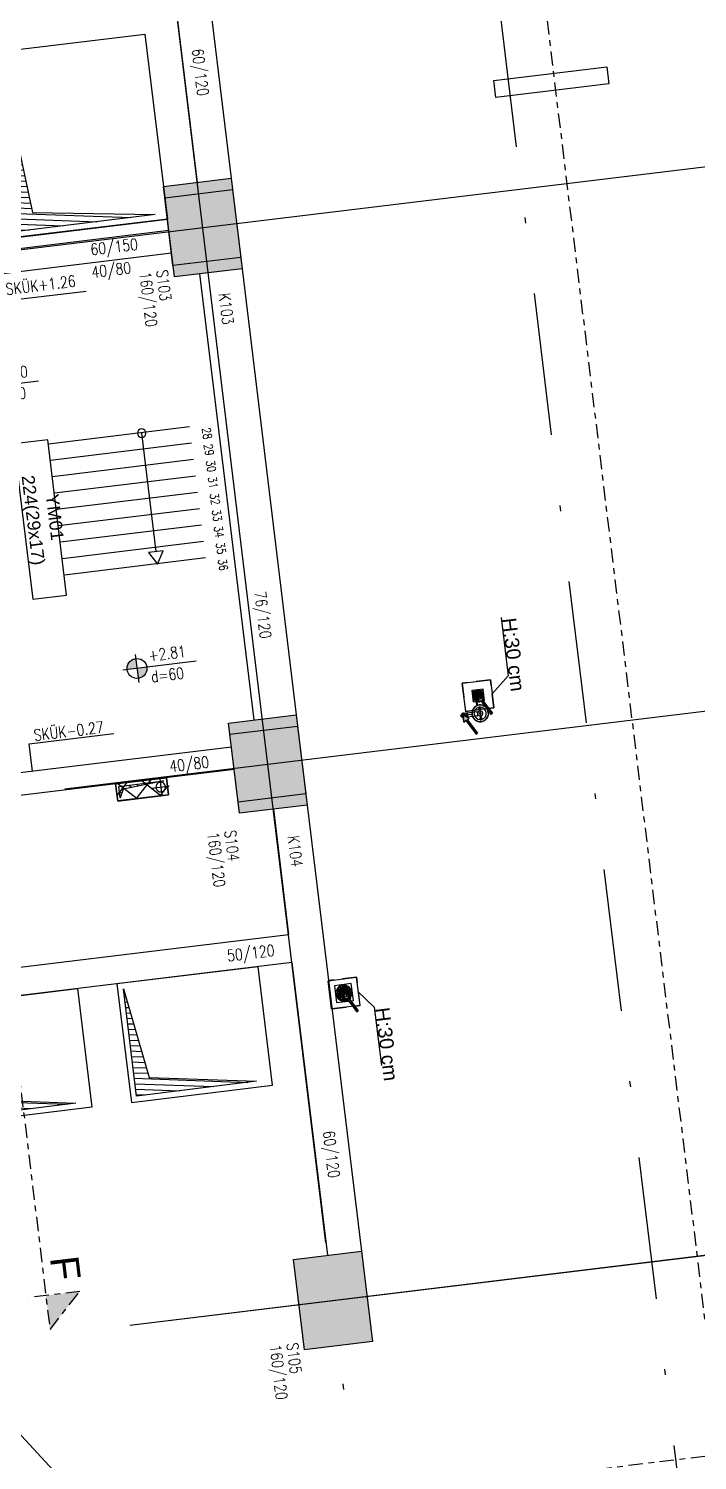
# Model space of a CAD drawing. Header units: millimetres. Extents: x 400408 to 401363, y 4543987 to 4544157.
# Drawn here: x 400465.71 to 400477.47, y 4544055.8 to 4544080.97 of the extents above; entities that cross this region are included whole.
import ezdxf
from ezdxf.enums import TextEntityAlignment as Align

# ---------------------------------------------------------------- set-up
doc = ezdxf.new("R2010")
doc.units = ezdxf.units.MM
for name, pattern in [('AKS', [3, 2.5, -0.25, 0, -0.25]), ('CENTER', [2, 1.25, -0.25, 0.25, -0.25]), ('CIZGI', [0.4, 0.25, -0.15]), ('CONTINU', [0]), ('DASHDOT2', [0.5, 0.25, -0.125, 0, -0.125]), ('HIDDEN', [0.375, 0.25, -0.125])]:
    doc.linetypes.add(name, pattern=pattern)
for name, color, linetype in [('aks prota', 2, 'AKS'), ('altlık_PROTA', 8, 'Continuous'), ('boşluk prota', 2, 'Continuous'), ('boşluk taraması prota', 252, 'Continuous'), ('kesit tarama prota', 252, 'Continuous'), ('kiriş boyutu prota', 6, 'Continuous'), ('kiriş prota', 6, 'Continuous'), ('kolon prota', 1, 'Continuous'), ('kolon tarama prota', 252, 'Continuous'), ('lkolon prota', 4, 'Continuous'), ('merdiven prota', 2, 'Continuous'), ('metraj prota', 2, 'Continuous'), ('not prota', 2, 'Continuous'), ('PRT-AL-TUNEL_EKSENI', 14, 'DASHDOT2'), ('PRT-MI-a_fit_drainage', 10, 'Continuous'), ('prt-s-taxis', 7, 'Continuous'), ('skesit prota', 7, 'Continuous'), ('st-s_level (kot)', 6, 'Continuous'), ('st-s_levelmark (kot işareti)', 4, 'Continuous'), ('st_s_not çizgisi', 4, 'CIZGI'), ('temel prota', 6, 'Continuous'), ('tkesit prota', 7, 'Continuous'), ('tkolon prota', 6, 'Continuous'), ('tnot prota', 4, 'Continuous')]:
    doc.layers.add(name, color=color, linetype=linetype)
doc.styles.add('Arial', font='Arial.ttf')
doc.styles.add('OLCU', font='romanstw.shx')
doc.styles.add('PRT-MI-a_Arial', font='Arial.ttf', dxfattribs={"height": 30})
doc.styles.add('TKIRIS', font='romanstw.shx')
doc.styles.add('tkolon', font='romanstw.shx')
doc.styles.add('TNOT', font='romanstw.shx', dxfattribs={"width": 0.8, "height": 250})

# ---------------------------------------------------------------- blocks, each defined once
blk = doc.blocks.new('MEKANİK+2.81')
at = {"layer": 'altlık_PROTA'}
for points in [[(31303, -27340), (31401, -27340), (31379, -27302), (31638, -27153), (31623, -27127), (31364, -27276), (31342, -27238), (31283, -27340)], [(31619, -27645), (31717, -27645), (31695, -27606), (31953, -27457), (31938, -27431), (31680, -27580), (31658, -27542), (31599, -27645)], [(36213, -30314), (36310, -30314), (36288, -30276), (36547, -30126), (36532, -30100), (36273, -30250), (36251, -30211), (36192, -30314)]]:
    blk.add_hatch(color=256, dxfattribs=at).paths.add_polyline_path(points, flags=0)
for p, q in [((29969, -26773), (31004, -26773)), ((31004, -26773), (31283, -27090)), ((31033, -27590), (31033, -27090)), ((31033, -27090), (31533, -27090)), ((31623, -27127), (31364, -27276)), ((31364, -27276), (31623, -27127)), ((31379, -27302), (31638, -27153)), ((31379, -27302), (31638, -27153)), ((31533, -27090), (31533, -27590)), ((31638, -27153), (31623, -27127)), ((31638, -27153), (31623, -27127)), ((31340, -27240), (31183, -27240)), ((31183, -27240), (31183, -27440)), ((31203, -27335), (31190, -27335)), ((31190, -27345), (31203, -27345)), ((31213, -27340), (31283, -27340)), ((31233, -27335), (31220, -27335)), ((31220, -27345), (31233, -27345)), ((31263, -27335), (31250, -27335)), ((31250, -27345), (31263, -27345)), ((31278, -27247), (31278, -27261)), ((31278, -27277), (31278, -27291)), ((31278, -27307), (31278, -27321)), ((31278, -27360), (31278, -27373)), ((31278, -27390), (31278, -27404)), ((31278, -27420), (31278, -27434)), ((31342, -27238), (31283, -27340)), ((31342, -27238), (31283, -27340)), ((31283, -27410), (31283, -27270)), ((31283, -27340), (31401, -27340)), ((31401, -27340), (31283, -27340)), ((31288, -27261), (31288, -27247)), ((31288, -27291), (31288, -27277)), ((31288, -27321), (31288, -27307)), ((31288, -27373), (31288, -27360)), ((31288, -27404), (31288, -27390)), ((31288, -27434), (31288, -27420)), ((31302, -27345), (31316, -27345)), ((31332, -27345), (31346, -27345)), ((31364, -27276), (31342, -27238)), ((31364, -27276), (31342, -27238)), ((31383, -27240), (31343, -27240)), ((31362, -27375), (31362, -27383)), ((31363, -27375), (31362, -27375)), ((31362, -27375), (31368, -27375)), ((31362, -27375), (31362, -27375)), ((31362, -27375), (31362, -27375)), ((31368, -27383), (31362, -27383)), ((31362, -27383), (31363, -27383)), ((31362, -27383), (31362, -27383)), ((31362, -27383), (31362, -27383)), ((31363, -27345), (31376, -27345)), ((31368, -27375), (31433, -27375)), ((31433, -27383), (31368, -27383)), ((31401, -27340), (31379, -27302)), ((31379, -27302), (31401, -27340)), ((31383, -27265), (31383, -27240)), ((31383, -27309), (31383, -27300)), ((31383, -27375), (31383, -27340)), ((31383, -27383), (31383, -27375)), ((31383, -27440), (31383, -27383)), ((31433, -27375), (31440, -27375)), ((31433, -27383), (31433, -27375)), ((31440, -27383), (31433, -27383)), ((31440, -27375), (31453, -27375)), ((31455, -27383), (31440, -27383)), ((31446, -27375), (31444, -27375)), ((31444, -27383), (31446, -27383)), ((31452, -27367), (31446, -27367)), ((31446, -27370), (31446, -27367)), ((31446, -27367), (31446, -27367)), ((31446, -27375), (31446, -27370)), ((31446, -27370), (31453, -27370)), ((31446, -27388), (31446, -27383)), ((31455, -27383), (31446, -27383)), ((31446, -27392), (31446, -27388)), ((31446, -27388), (31457, -27388)), ((31446, -27392), (31457, -27392)), ((31446, -27392), (31446, -27392)), ((31457, -27388), (31457, -27392)), ((31457, -27392), (31457, -27392)), ((31508, -27321), (31506, -27321)), ((31506, -27360), (31508, -27360)), ((31512, -27321), (31509, -27321)), ((31509, -27360), (31512, -27360)), ((31513, -27323), (31512, -27323)), ((31512, -27355), (31513, -27355)), ((31526, -27332), (31529, -27332)), ((31527, -27346), (31526, -27346)), ((31529, -27346), (31526, -27346)), ((31527, -27346), (31587, -27346)), ((31531, -27337), (31528, -27337)), ((31528, -27341), (31531, -27341)), ((31529, -27332), (31531, -27332)), ((31531, -27346), (31529, -27346)), ((31531, -27346), (31531, -27332)), ((31587, -27334), (31531, -27334)), ((31531, -27341), (31531, -27337)), ((31566, -27385), (31566, -27485)), ((31670, -27334), (31612, -27334)), ((31612, -27346), (31673, -27346)), ((31632, -27484), (31632, -27385)), ((31670, -27332), (31670, -27346)), ((31670, -27332), (31672, -27332)), ((31673, -27337), (31670, -27337)), ((31670, -27337), (31670, -27341)), ((31670, -27341), (31673, -27341)), ((31672, -27346), (31670, -27346)), ((31672, -27332), (31675, -27332)), ((31674, -27346), (31672, -27346)), ((31674, -27346), (31673, -27346)), ((31938, -27431), (31680, -27580)), ((31680, -27580), (31938, -27431)), ((31688, -27323), (31687, -27323)), ((31687, -27355), (31688, -27355)), ((31692, -27321), (31689, -27321)), ((31689, -27360), (31692, -27360)), ((31695, -27321), (31693, -27321)), ((31693, -27360), (31695, -27360)), ((31953, -27457), (31938, -27431)), ((31953, -27457), (31938, -27431)), ((31533, -27590), (31033, -27590)), ((31183, -27440), (31383, -27440)), ((31548, -27644), (31599, -27644)), ((31564, -27567), (31564, -27586)), ((31566, -27485), (31566, -27567)), ((31598, -27694), (31598, -27594)), ((31599, -27488), (31599, -27567)), ((31658, -27542), (31599, -27645)), ((31658, -27542), (31599, -27645)), ((31599, -27567), (31599, -27586)), ((31599, -27645), (31717, -27645)), ((31717, -27645), (31599, -27645)), ((31632, -27567), (31632, -27484)), ((31633, -27585), (31633, -27567)), ((31680, -27580), (31658, -27542)), ((31680, -27580), (31658, -27542)), ((31695, -27606), (31953, -27457)), ((31695, -27606), (31953, -27457)), ((31717, -27645), (31695, -27606)), ((31695, -27606), (31717, -27645)), ((36192, -30064), (36500, -29812)), ((36500, -29812), (37535, -29812)), ((35942, -30564), (35942, -30064)), ((35942, -30064), (36442, -30064)), ((36342, -30164), (36042, -30164)), ((36042, -30164), (36042, -30464)), ((36187, -30174), (36187, -30194)), ((36197, -30194), (36197, -30174)), ((36532, -30100), (36273, -30250)), ((36273, -30250), (36532, -30100)), ((36288, -30276), (36547, -30126)), ((36288, -30276), (36547, -30126)), ((36342, -30210), (36342, -30164)), ((36442, -30064), (36442, -30564)), ((36547, -30126), (36532, -30100)), ((36547, -30126), (36532, -30100)), ((36072, -30309), (36052, -30309)), ((36052, -30319), (36072, -30319)), ((36092, -30314), (36192, -30314)), ((36117, -30309), (36097, -30309)), ((36097, -30319), (36117, -30319)), ((36162, -30309), (36142, -30309)), ((36142, -30319), (36162, -30319)), ((36187, -30219), (36187, -30239)), ((36187, -30264), (36187, -30284)), ((36187, -30343), (36187, -30363)), ((36187, -30388), (36187, -30408)), ((36187, -30434), (36187, -30454)), ((36251, -30211), (36192, -30314)), ((36251, -30211), (36192, -30314)), ((36192, -30414), (36192, -30214)), ((36192, -30314), (36310, -30314)), ((36310, -30314), (36192, -30314)), ((36197, -30239), (36197, -30219)), ((36197, -30284), (36197, -30264)), ((36197, -30363), (36197, -30343)), ((36197, -30408), (36197, -30388)), ((36197, -30454), (36197, -30434)), ((36222, -30319), (36242, -30319)), ((36273, -30250), (36251, -30211)), ((36273, -30250), (36251, -30211)), ((36267, -30319), (36287, -30319)), ((36310, -30314), (36288, -30276)), ((36288, -30276), (36310, -30314)), ((36332, -30309), (36312, -30309)), ((36312, -30319), (36332, -30319)), ((36342, -30464), (36342, -30244)), ((36442, -30564), (35942, -30564)), ((36042, -30464), (36342, -30464)), ((32059, -32963), (32066, -32955)), ((32359, -32955), (32059, -32955)), ((32059, -32955), (32059, -33855)), ((32208, -32955), (32208, -32925)), ((32208, -33225), (32208, -32955)), ((32359, -33102), (32211, -32955)), ((32359, -33855), (32359, -32955)), ((32059, -33075), (32358, -33075)), ((32059, -33387), (32359, -33087)), ((32359, -33527), (32059, -33227)), ((32059, -33811), (32359, -33511)), ((32263, -33855), (32059, -33651)), ((32059, -33855), (32359, -33855))]:
    blk.add_line(p, q, dxfattribs=at)
at = {"layer": 'altlık_PROTA', "flags": 128}
for points in [[(31487, -27340), (31487, -27340), (31487, -27339), (31487, -27339), (31487, -27339), (31487, -27339), (31487, -27338), (31487, -27338), (31487, -27338), (31487, -27338), (31487, -27337), (31487, -27337), (31488, -27337), (31488, -27337), (31488, -27336), (31488, -27336), (31488, -27336)], [(31493, -27346), (31493, -27346), (31492, -27346), (31492, -27346), (31492, -27346), (31492, -27346), (31491, -27346), (31491, -27346), (31491, -27346), (31491, -27346), (31490, -27346), (31490, -27345), (31490, -27345), (31490, -27345), (31490, -27345), (31489, -27345), (31489, -27345), (31489, -27345), (31489, -27344), (31489, -27344), (31488, -27344), (31488, -27344), (31488, -27344), (31488, -27343), (31488, -27343), (31488, -27343), (31488, -27343), (31487, -27343), (31487, -27342), (31487, -27342), (31487, -27342), (31487, -27342), (31487, -27341), (31487, -27341), (31487, -27341), (31487, -27341), (31487, -27340), (31487, -27340), (31487, -27340), (31487, -27340)], [(31508, -27321), (31507, -27321), (31507, -27321), (31506, -27321), (31505, -27321), (31505, -27321), (31504, -27321), (31503, -27321), (31502, -27321), (31502, -27321), (31501, -27321), (31500, -27321), (31500, -27322), (31499, -27322), (31498, -27322), (31498, -27323), (31497, -27323), (31496, -27323), (31496, -27324), (31495, -27324), (31495, -27325), (31494, -27325), (31493, -27326), (31493, -27326), (31492, -27327), (31492, -27327), (31492, -27328), (31491, -27329), (31491, -27329), (31490, -27330), (31490, -27331), (31490, -27331), (31489, -27332), (31489, -27333), (31489, -27334), (31489, -27334), (31488, -27335), (31488, -27336), (31488, -27337), (31488, -27337), (31488, -27338), (31488, -27339), (31488, -27340), (31488, -27340)], [(31488, -27340), (31488, -27341), (31488, -27342), (31488, -27343), (31488, -27344), (31488, -27344), (31488, -27345), (31488, -27346), (31489, -27347), (31489, -27347), (31489, -27348), (31489, -27349), (31490, -27349), (31490, -27350), (31490, -27351), (31491, -27352), (31491, -27352), (31492, -27353), (31492, -27353), (31492, -27354), (31493, -27355), (31493, -27355), (31494, -27356), (31495, -27356), (31495, -27357), (31496, -27357), (31496, -27357), (31497, -27358), (31498, -27358), (31498, -27359), (31499, -27359), (31500, -27359), (31500, -27359), (31501, -27360), (31502, -27360), (31502, -27360), (31503, -27360), (31504, -27360), (31505, -27360), (31505, -27360), (31506, -27360), (31507, -27360), (31507, -27360), (31508, -27360)], [(31490, -27345), (31490, -27345), (31489, -27345), (31489, -27345), (31489, -27345), (31489, -27344), (31489, -27344), (31488, -27344), (31488, -27344)], [(31489, -27335), (31489, -27335), (31490, -27335), (31490, -27334), (31490, -27334), (31490, -27334), (31490, -27334), (31491, -27334), (31491, -27334), (31491, -27334), (31491, -27334), (31492, -27334), (31492, -27334), (31492, -27334), (31492, -27334), (31493, -27334), (31493, -27334), (31493, -27334)], [(31489, -27335), (31489, -27335), (31490, -27335), (31490, -27334)], [(31509, -27321), (31508, -27321), (31507, -27321), (31507, -27321), (31506, -27321), (31505, -27321), (31505, -27321), (31504, -27321), (31503, -27322), (31502, -27322), (31502, -27322), (31501, -27322), (31501, -27323), (31500, -27323), (31499, -27324), (31499, -27324), (31498, -27325), (31498, -27325), (31497, -27326), (31496, -27326), (31496, -27327), (31496, -27327), (31495, -27328), (31495, -27328), (31494, -27329), (31494, -27330), (31493, -27330), (31493, -27331), (31493, -27332), (31492, -27333), (31492, -27333), (31492, -27334), (31492, -27335), (31492, -27335), (31491, -27336), (31491, -27337), (31491, -27338), (31491, -27339), (31491, -27339), (31491, -27340), (31491, -27340)], [(31491, -27340), (31491, -27341), (31491, -27342), (31491, -27343), (31491, -27344), (31491, -27344), (31491, -27345), (31492, -27346), (31492, -27347), (31492, -27347), (31492, -27348), (31493, -27349), (31493, -27350), (31493, -27350), (31494, -27351), (31494, -27352), (31494, -27352), (31495, -27353), (31495, -27353), (31496, -27354), (31496, -27355), (31497, -27355), (31497, -27356), (31498, -27356), (31499, -27357), (31499, -27357), (31500, -27357), (31500, -27358), (31501, -27358), (31502, -27359), (31502, -27359), (31503, -27359), (31504, -27359), (31504, -27360), (31505, -27360), (31506, -27360), (31506, -27360), (31507, -27360), (31508, -27360), (31509, -27360), (31509, -27360)], [(31496, -27334), (31495, -27334), (31495, -27334), (31494, -27334), (31494, -27334), (31494, -27334), (31494, -27334), (31493, -27334), (31493, -27334), (31493, -27334)], [(31493, -27334), (31493, -27334), (31493, -27334), (31494, -27334), (31494, -27334), (31494, -27334)], [(31494, -27334), (31493, -27334), (31493, -27334), (31493, -27334)], [(31493, -27334), (31493, -27334), (31493, -27334), (31494, -27334)], [(31494, -27346), (31494, -27346), (31494, -27346), (31493, -27346), (31493, -27346), (31493, -27346)], [(31493, -27346), (31493, -27346), (31493, -27346), (31494, -27346), (31494, -27346), (31494, -27346), (31494, -27346), (31495, -27346), (31495, -27346)], [(31494, -27346), (31493, -27346), (31493, -27346), (31493, -27346)], [(31493, -27346), (31493, -27346), (31493, -27346), (31494, -27346)], [(31510, -27321), (31510, -27321), (31509, -27321), (31508, -27321), (31508, -27321)], [(31508, -27360), (31509, -27360), (31509, -27360), (31510, -27360)], [(31693, -27321), (31692, -27321), (31691, -27321), (31691, -27321)], [(31691, -27360), (31691, -27360), (31692, -27360), (31693, -27360), (31693, -27360)], [(31710, -27340), (31710, -27340), (31710, -27339), (31710, -27338), (31710, -27337), (31710, -27336), (31709, -27336), (31709, -27335), (31709, -27334), (31709, -27333), (31709, -27333), (31708, -27332), (31708, -27331), (31708, -27331), (31707, -27330), (31707, -27329), (31706, -27329), (31706, -27328), (31706, -27327), (31705, -27327), (31705, -27326), (31704, -27326), (31704, -27325), (31703, -27325), (31702, -27324), (31702, -27324), (31701, -27323), (31701, -27323), (31700, -27323), (31699, -27322), (31699, -27322), (31698, -27322), (31697, -27321), (31697, -27321), (31696, -27321), (31695, -27321), (31694, -27321), (31694, -27321), (31693, -27321), (31692, -27321), (31692, -27321)], [(31692, -27360), (31693, -27360), (31694, -27360), (31694, -27360), (31695, -27360), (31696, -27360), (31696, -27360), (31697, -27359), (31698, -27359), (31698, -27359), (31699, -27359), (31700, -27358), (31700, -27358), (31701, -27358), (31702, -27357), (31702, -27357), (31703, -27356), (31703, -27356), (31704, -27355), (31704, -27355), (31705, -27354), (31705, -27354), (31706, -27353), (31706, -27352), (31707, -27352), (31707, -27351), (31708, -27350), (31708, -27350), (31708, -27349), (31708, -27348), (31709, -27348), (31709, -27347), (31709, -27346), (31709, -27345), (31710, -27345), (31710, -27344), (31710, -27343), (31710, -27342), (31710, -27341), (31710, -27341), (31710, -27340)], [(31713, -27340), (31713, -27340), (31713, -27339), (31713, -27338), (31713, -27337), (31713, -27336), (31713, -27336), (31713, -27335), (31712, -27334), (31712, -27333), (31712, -27333), (31712, -27332), (31711, -27331), (31711, -27331), (31711, -27330), (31710, -27329), (31710, -27329), (31709, -27328), (31709, -27327), (31708, -27327), (31708, -27326), (31707, -27326), (31707, -27325), (31706, -27325), (31706, -27324), (31705, -27324), (31705, -27323), (31704, -27323), (31703, -27323), (31703, -27322), (31702, -27322), (31701, -27322), (31701, -27321), (31700, -27321), (31699, -27321), (31699, -27321), (31698, -27321), (31697, -27321), (31696, -27321), (31696, -27321), (31695, -27321), (31694, -27321), (31693, -27321), (31693, -27321)], [(31693, -27360), (31694, -27360), (31694, -27360), (31695, -27360), (31696, -27360), (31696, -27360), (31697, -27360), (31698, -27360), (31699, -27360), (31699, -27360), (31700, -27360), (31701, -27359), (31701, -27359), (31702, -27359), (31703, -27359), (31703, -27358), (31704, -27358), (31705, -27357), (31705, -27357), (31706, -27357), (31706, -27356), (31707, -27356), (31707, -27355), (31708, -27355), (31708, -27354), (31709, -27353), (31709, -27353), (31710, -27352), (31710, -27351), (31711, -27351), (31711, -27350), (31711, -27349), (31712, -27349), (31712, -27348), (31712, -27347), (31712, -27347), (31713, -27346), (31713, -27345), (31713, -27344), (31713, -27343), (31713, -27343), (31713, -27342), (31713, -27341), (31713, -27340)], [(31708, -27334), (31708, -27334), (31708, -27334), (31707, -27334), (31707, -27334), (31707, -27334), (31706, -27334), (31706, -27334), (31706, -27334)], [(31706, -27346), (31706, -27346), (31707, -27346), (31707, -27346), (31707, -27346), (31707, -27346), (31708, -27346), (31708, -27346), (31708, -27346)], [(31707, -27334), (31707, -27334), (31707, -27334), (31708, -27334), (31708, -27334), (31708, -27334)], [(31707, -27334), (31708, -27334), (31708, -27334), (31708, -27334)], [(31708, -27334), (31708, -27334), (31708, -27334), (31707, -27334)], [(31708, -27346), (31708, -27346), (31708, -27346), (31707, -27346), (31707, -27346), (31707, -27346)], [(31707, -27346), (31708, -27346), (31708, -27346), (31708, -27346)], [(31708, -27346), (31708, -27346), (31708, -27346), (31707, -27346)], [(31708, -27334), (31708, -27334), (31709, -27334), (31709, -27334), (31709, -27334), (31709, -27334), (31710, -27334), (31710, -27334), (31710, -27334), (31710, -27334), (31710, -27334), (31711, -27334), (31711, -27334), (31711, -27334), (31711, -27335), (31712, -27335), (31712, -27335), (31712, -27335)], [(31714, -27340), (31714, -27340), (31714, -27340), (31714, -27341), (31714, -27341), (31714, -27341), (31714, -27341), (31714, -27342), (31714, -27342), (31714, -27342), (31714, -27342), (31713, -27343), (31713, -27343), (31713, -27343), (31713, -27343), (31713, -27343), (31713, -27344), (31713, -27344), (31713, -27344), (31712, -27344), (31712, -27344), (31712, -27345), (31712, -27345), (31712, -27345), (31711, -27345), (31711, -27345), (31711, -27345), (31711, -27345), (31711, -27346), (31710, -27346), (31710, -27346), (31710, -27346), (31710, -27346), (31709, -27346), (31709, -27346), (31709, -27346), (31709, -27346), (31708, -27346), (31708, -27346), (31708, -27346)], [(31711, -27334), (31711, -27335), (31712, -27335), (31712, -27335), (31712, -27335)], [(31713, -27344), (31713, -27344), (31712, -27344), (31712, -27344), (31712, -27345), (31712, -27345), (31712, -27345), (31711, -27345), (31711, -27345)], [(31713, -27336), (31713, -27336), (31713, -27337), (31713, -27337), (31713, -27337), (31714, -27337), (31714, -27338), (31714, -27338), (31714, -27338), (31714, -27338), (31714, -27339), (31714, -27339), (31714, -27339), (31714, -27339), (31714, -27340), (31714, -27340), (31714, -27340)], [(31568, -27586), (31568, -27588), (31568, -27591), (31568, -27593), (31568, -27595), (31568, -27598), (31568, -27600), (31568, -27602), (31568, -27604), (31568, -27607), (31568, -27609), (31568, -27611), (31568, -27613), (31568, -27615), (31568, -27617), (31568, -27619), (31568, -27621), (31568, -27623), (31568, -27625), (31568, -27627), (31568, -27628), (31568, -27630), (31568, -27631)], [(31568, -27631), (31568, -27631), (31568, -27633), (31568, -27634), (31568, -27635), (31568, -27637), (31568, -27638), (31568, -27639), (31568, -27640), (31568, -27641), (31568, -27642), (31568, -27642), (31568, -27643), (31568, -27643), (31568, -27644), (31568, -27644), (31568, -27644), (31568, -27645), (31568, -27645)], [(31599, -27675), (31597, -27675), (31596, -27675), (31595, -27675), (31594, -27674), (31593, -27674), (31591, -27674), (31590, -27674), (31589, -27673), (31588, -27673), (31587, -27672), (31586, -27672), (31585, -27671), (31584, -27671), (31583, -27670), (31582, -27669), (31581, -27669), (31580, -27668), (31579, -27667), (31578, -27666), (31577, -27666), (31576, -27665), (31575, -27664), (31575, -27663), (31574, -27662), (31573, -27661), (31573, -27660), (31572, -27659), (31571, -27658), (31571, -27657), (31570, -27655), (31570, -27654), (31570, -27653), (31569, -27652), (31569, -27651), (31569, -27650), (31569, -27649), (31569, -27647), (31568, -27646), (31568, -27645), (31568, -27645)], [(31629, -27645), (31629, -27646), (31629, -27647), (31628, -27648), (31628, -27649), (31628, -27651), (31628, -27652), (31628, -27653), (31627, -27654), (31627, -27655), (31626, -27656), (31626, -27657), (31625, -27658), (31625, -27660), (31624, -27661), (31623, -27662), (31623, -27663), (31622, -27664), (31621, -27664), (31620, -27665), (31620, -27666), (31619, -27667), (31618, -27668), (31617, -27669), (31616, -27669), (31615, -27670), (31614, -27671), (31613, -27671), (31612, -27672), (31611, -27672), (31609, -27673), (31608, -27673), (31607, -27673), (31606, -27674), (31605, -27674), (31604, -27674), (31602, -27674), (31601, -27675), (31600, -27675), (31599, -27675), (31599, -27675)], [(31629, -27592), (31629, -27591), (31629, -27588), (31629, -27586), (31629, -27586)]]:
    blk.add_lwpolyline(points, dxfattribs=at)
at = {"layer": 'altlık_PROTA'}
for centre, radius, start, end in [((31283, -27340), 93.3, 93.0709, 176.9291), ((31283, -27340), 93.3, 183.0709, 266.9291), ((31283, -27340), 80, 93.5833, 176.4167), ((31283, -27340), 80, 183.5833, 266.4167), ((31283, -27340), 63.3, 94.5281, 175.4719), ((31283, -27340), 63.3, 184.5281, 265.4719), ((31283, -27340), 50, 95.7392, 174.2608), ((31283, -27340), 50, 185.7392, 264.2608), ((31283, -27340), 45, 59.8226, 180), ((31283, -27340), 45, 180, 0), ((31283, -27340), 33.3, 98.6269, 171.3731), ((31283, -27340), 33.3, 188.6269, 261.3731), ((31283, -27363), 22.5, 90, 270), ((31283, -27340), 20, 104.4775, 165.5225), ((31283, -27340), 20, 194.4775, 255.5225), ((31283, -27318), 22.5, 27.1261, 90), ((31283, -27340), 93.3, 60.0081, 86.9291), ((31283, -27340), 80, 60.0088, 86.4167), ((31283, -27340), 63.3, 60.0097, 85.4719), ((31283, -27340), 50, 60.0101, 84.2608), ((31283, -27340), 33.3, 59.9976, 81.3731), ((31283, -27340), 20, 63.3135, 75.5225), ((31283, -27340), 63.3, 274.5281, 355.4719), ((31283, -27340), 50, 275.7392, 354.2608), ((31283, -27340), 80, 273.5833, 356.4167), ((31283, -27340), 33.3, 278.6269, 351.3731), ((31283, -27340), 20, 284.4775, 345.5225), ((31283, -27340), 93.3, 273.0709, 332.5787), ((31283, -27340), 93.3, 332.6093, 337.7515), ((31283, -27340), 93.3, 337.782, 356.9291), ((31598, -27340), 149, 135.9246, 180), ((31598, -27340), 149, 180, 0), ((31598, -27340), 143, 0, 180), ((31598, -27340), 143, 180, 0), ((31598, -27340), 108, 7.4739, 174.8303), ((31598, -27340), 108, 186.6594, 352.3315), ((31600, -27340), 46.5, 187.5036, 352.4935), ((31600, -27340), 46.5, 8.4684, 171.5342), ((31598, -27340), 149, 0, 104.2848), ((31600, -27340), 14.1, 0, 180), ((31600, -27340), 14.1, 180, 0), ((31600, -27340), 12.7, 0, 180), ((31600, -27340), 12.7, 180, 0), ((31599, -27645), 34.3, 151.9253, 179.9966), ((31599, -27645), 34.3, 180, 270), ((31598, -27644), 33, 59.3463, 180), ((31598, -27644), 33, 180, 359.5618), ((31599, -27645), 30.2, 170, 270), ((31598, -27661), 16.5, 90, 270), ((31598, -27628), 16.5, 30, 90), ((31598, -27628), 16.5, 270, 271.7616), ((31599, -27645), 34.3, 270, 359.9966), ((31599, -27645), 30.2, 270, 359.9922), ((36192, -30314), 140, 92.0467, 177.9533), ((36192, -30314), 120, 92.388, 177.612), ((36192, -30314), 140, 36.2096, 87.9533), ((36192, -30314), 120, 37.2451, 87.612), ((36192, -30314), 140, 182.0467, 267.9533), ((36192, -30314), 120, 182.388, 267.612), ((36192, -30314), 95, 93.017, 176.983), ((36192, -30314), 95, 183.017, 266.983), ((36192, -30314), 75, 93.8226, 176.1774), ((36192, -30314), 75, 183.8226, 266.1774), ((36192, -30314), 59, 60, 180), ((36192, -30314), 59, 180, 0), ((36192, -30314), 50, 95.7392, 174.2608), ((36192, -30314), 50, 185.7392, 264.2608), ((36192, -30314), 30, 99.5941, 170.4059), ((36192, -30314), 30, 189.5941, 260.4059), ((36192, -30343), 29.5, 90, 270), ((36192, -30284), 29.5, 27.1261, 90), ((36192, -30314), 95, 60.008, 86.983), ((36192, -30314), 75, 60.009, 86.1774), ((36192, -30314), 50, 60.0101, 84.2608), ((36192, -30314), 30, 59.9958, 80.4059), ((36192, -30314), 95, 273.017, 356.983), ((36192, -30314), 75, 273.8226, 356.1774), ((36192, -30314), 140, 272.0467, 357.9533), ((36192, -30314), 120, 272.388, 357.612), ((36192, -30314), 50, 275.7392, 354.2608), ((36192, -30314), 30, 279.5941, 350.4059), ((36192, -30314), 120, 2.388, 22.7634), ((36192, -30314), 140, 2.0467, 23.7946), ((32208, -33075), 85, 0, 180), ((32208, -33075), 85, 180, 0)]:
    blk.add_arc(centre, radius, start, end, dxfattribs=at)
for centre, major_axis, ratio, start_param, end_param in [((31506, -27340), (0, -19.8), 0.891007, 2.906383, 4.712389), ((31506, -27340), (0, -19.8), 0.891007, 4.712389, 6.518395), ((31512, -27340), (0, -19.8), 0.891007, 2.029449, 4.712389), ((31512, -27340), (0, -19.8), 0.891007, 4.712389, 6.283185), ((31508, -27340), (0, -19.1), 0.891007, 3.141593, 3.847986), ((31512, -27339), (0, -16), 0.891007, 2.826868, 5.387297), ((31508, -27340), (0, -19.1), 0.891007, 5.576792, 6.283185), ((31513, -27340), (0, -16.7), 0.891007, 4.528819, 4.712389), ((31513, -27340), (0, -16.7), 0.891007, 4.712389, 7.28768), ((31513, -27339), (0, -16), 0.891007, 1.725404, 7.741371), ((31512, -27339), (0, -16), 0.891007, 5.417543, 6.61865), ((31512, -27340), (0, -19.8), 0.891007, 0.040296, 1.263051), ((31527, -27340), (0, -6.35), 0.011658, 6.021386, 6.283185), ((31527, -27340), (0, -6.35), 0.011658, 6.021386, 6.283185), ((31599, -27385), (-33, 0), 0.01, 0, 1.38617), ((31599, -27385), (-33, 0), 0.01, 4.970337, 6.021386), ((31599, -27385), (-33, 0), 0.01, 4.712389, 4.958644), ((31599, -27385), (-33, 0), 0.01, 1.397979, 1.570796), ((31599, -27385), (-33, 0), 0.01, 4.402219, 4.712389), ((31599, -27385), (-33, 0), 0.01, 1.570796, 1.805308), ((31599, -27385), (-33, 0), 0.01, 1.817117, 3.141593), ((31599, -27385), (-33, 0), 0.01, 3.403392, 4.389801), ((31689, -27340), (0, -19.8), 0.891007, 5.020134, 6.242889), ((31689, -27340), (0, -19.8), 0.891007, 1.570796, 4.253737), ((31687, -27339), (0, -16), 0.891007, 4.825, 10.840967), ((31673, -27340), (0, -6.35), 0.011658, 0, 0.261799), ((31673, -27340), (0, -6.35), 0.011658, 0, 0.261799), ((31688, -27340), (0, -16.7), 0.891007, 5.3118, 7.853982), ((31688, -27339), (0, -16), 0.891007, 0.895888, 3.453961), ((31688, -27339), (0, -16), 0.891007, 5.950983, 7.16448), ((31689, -27340), (0, -19.8), 0.891007, 0, 1.570796), ((31695, -27340), (0, -19.8), 0.891007, 6.047976, 7.853982), ((31695, -27340), (0, -19.8), 0.891007, 1.570796, 3.288184), ((31693, -27340), (0, -19.1), 0.891007, 2.435199, 3.141593), ((31693, -27340), (0, -19.1), 0.891007, 0, 0.706393), ((31688, -27340), (0, -16.7), 0.891007, 2.268077, 2.356194), ((31688, -27340), (0, -16.7), 0.891007, 1.570796, 1.825053), ((31599, -27567), (34.3, 0), 0.01, 2.879793, 4.712389), ((31599, -27586), (-34.3, 0), 0.01, 0, 1.570796), ((31599, -27567), (-34.3, 0), 0.01, 4.712389, 6.021386), ((31599, -27567), (-33, 0), 0.01, 0, 0.460812), ((31599, -27567), (34.3, 0), 0.01, 0.261799, 1.570796), ((31599, -27567), (-34.3, 0), 0.01, 1.570796, 3.403392), ((31599, -27585), (0, 59.3), 0.000001, 1.580796, 2.033207), ((31599, -27586), (34.3, 0), 0.01, 4.712389, 6.021386), ((31599, -27567), (-33, 0), 0.01, 2.680781, 3.141593)]:
    blk.add_ellipse(centre, major_axis=major_axis, ratio=ratio, start_param=start_param, end_param=end_param, dxfattribs=at)
for points in [[(31492, -27338), (31492, -27337), (31492, -27336), (31492, -27336)], [(31586, -27340), (31586, -27340), (31586, -27340), (31586, -27340), (31586, -27340)], [(31587, -27334), (31587, -27334), (31587, -27334), (31587, -27334), (31587, -27334), (31587, -27334), (31587, -27334)], [(31587, -27346), (31587, -27346), (31587, -27346), (31587, -27346), (31587, -27346), (31587, -27346), (31587, -27346)], [(31614, -27340), (31614, -27340), (31614, -27340), (31614, -27340), (31614, -27340)], [(31708, -27336), (31709, -27336), (31709, -27337), (31709, -27338)]]:
    blk.add_open_spline(points, degree=3, dxfattribs=at)
for points, knots in [([(31586, -27340), (31586, -27339), (31586, -27339), (31586, -27338), (31586, -27338), (31586, -27337), (31586, -27337), (31586, -27336), (31586, -27336), (31586, -27336), (31586, -27336), (31586, -27335), (31587, -27335), (31587, -27335), (31587, -27334), (31587, -27334), (31587, -27334), (31587, -27334), (31587, -27334), (31587, -27334), (31587, -27334), (31587, -27334), (31587, -27334), (31587, -27334), (31587, -27334), (31587, -27334)], [0, 0, 0, 0, 0.0555556, 0.0833333, 0.1111111, 0.1388889, 0.1666667, 0.1944444, 0.2083333, 0.2222222, 0.2361111, 0.25, 0.2777778, 0.3055556, 0.3194444, 0.3333333, 0.3472222, 0.3611111, 0.3888889, 0.4166667, 0.4444444, 0.4722222, 0.5, 0.5277778, 0.5555556, 0.5555556, 0.5555556, 0.5555556]), ([(31587, -27346), (31587, -27346), (31587, -27346), (31587, -27346), (31587, -27346), (31587, -27346), (31587, -27346), (31587, -27346), (31587, -27346), (31587, -27346), (31587, -27345), (31586, -27345), (31586, -27345), (31586, -27345), (31586, -27345), (31586, -27344), (31586, -27344), (31586, -27344), (31586, -27344), (31586, -27343), (31586, -27343), (31586, -27342), (31586, -27342), (31586, -27341), (31586, -27341), (31586, -27340)], [0.4444444, 0.4444444, 0.4444444, 0.4444444, 0.4722222, 0.5, 0.5277778, 0.5555556, 0.5833333, 0.6111111, 0.6388889, 0.6527778, 0.6666667, 0.6805556, 0.6944444, 0.7222222, 0.75, 0.7638889, 0.7777778, 0.7916667, 0.8055556, 0.8333333, 0.8611111, 0.8888889, 0.9166667, 0.9444444, 1, 1, 1, 1]), ([(31614, -27340), (31614, -27339), (31613, -27338), (31613, -27336), (31613, -27335), (31612, -27334), (31612, -27334), (31612, -27334), (31612, -27334), (31612, -27334), (31612, -27334), (31612, -27334), (31612, -27334), (31612, -27334)], [0, 0, 0, 0, 0.1111111, 0.2222222, 0.2777778, 0.3333333, 0.3611111, 0.3888889, 0.4444444, 0.4791667, 0.5138889, 0.5486111, 0.5555556, 0.5555556, 0.5555556, 0.5555556]), ([(31612, -27334), (31612, -27334), (31612, -27334), (31612, -27334), (31612, -27334), (31612, -27334), (31612, -27334)], [0.4444444, 0.4444444, 0.4444444, 0.4444444, 0.4791667, 0.5138889, 0.5486111, 0.5555556, 0.5555556, 0.5555556, 0.5555556]), ([(31612, -27346), (31612, -27346), (31612, -27346), (31612, -27346), (31612, -27346), (31612, -27346), (31613, -27346), (31613, -27345), (31613, -27345), (31613, -27344), (31614, -27342), (31614, -27341), (31614, -27340)], [0.4444444, 0.4444444, 0.4444444, 0.4444444, 0.4791667, 0.5138889, 0.5486111, 0.5833333, 0.6527778, 0.6875, 0.7222222, 0.7916667, 0.8611111, 1, 1, 1, 1]), ([(31612, -27346), (31612, -27346), (31612, -27346), (31612, -27346), (31612, -27346), (31612, -27346), (31612, -27346)], [0.4444444, 0.4444444, 0.4444444, 0.4444444, 0.4791667, 0.5138889, 0.5486111, 0.5555556, 0.5555556, 0.5555556, 0.5555556])]:
    blk.add_open_spline(points, degree=3, knots=knots, dxfattribs=at)
at = {"layer": 'altlık_PROTA', "style": 'Arial'}
for p in [(29992, -26759), (36523, -29799)]:
    blk.add_text('H:30 cm', height=250, dxfattribs=at).set_placement(p)
blk = doc.blocks.new('Stair_Anotation')
at = {"color": 0, "style": 'PRT-MI-a_Arial'}
blk.add_attdef('M.ADI', text='', height=0.2, dxfattribs=at).set_placement((0, 0), align=Align.BOTTOM_CENTER)
blk.add_attdef('BAS.SAYI-(EN-RIHT)', text='', height=0.2, dxfattribs=at).set_placement((0, -0.08), align=Align.TOP_CENTER)
blk = doc.blocks.new('*U12')
at = {"layer": 'metraj prota', "color": 4}
blk.add_lwpolyline([(-232.3, 0), (-209.8, 13), (-209.8, -13)], close=True, dxfattribs=at)
blk.add_lwpolyline([(0, 0), (-209.8, 0)], dxfattribs=at)
blk.add_circle((0, 0), 7.5, dxfattribs=at)
blk = doc.blocks.new('PLAN_KOT')
at = {"layer": 'st-s_levelmark (kot işareti)'}
h = blk.add_hatch(color=256, dxfattribs=at)
h.paths.add_polyline_path([(0, 17.5, 0.414214), (-17.5, 0), (0, 0)])
h.paths.add_polyline_path([(17.5, 0), (0, 0), (0, -17.5, 0.414214)])
for p, q in [((105, 0), (-25, 0)), ((0, 25), (0, -25))]:
    blk.add_line(p, q, dxfattribs=at)
blk.add_circle((0, 0), 17.5, dxfattribs=at)
at = {"layer": 'st-s_level (kot)', "color": 6, "style": 'OLCU', "width": 0.8}
for tag, p in [('KOT', (22.7, 9.8)), ('DÖŞEME_KALINLIĞI', (22.7, -27.6))]:
    blk.add_attdef(tag, p, '', height=20, dxfattribs=at)
blk = doc.blocks.new('YER SUZGECI_20x20')
at = {"color": 2}
blk.add_lwpolyline([(-20, 0), (0, 0), (0, 20), (-20, 20)], close=True, dxfattribs=at)
for points in [[(0, 20), (-20, 0)], [(-20, 20), (0, 0)]]:
    blk.add_lwpolyline(points, dxfattribs=at)
blk.add_circle((-10, 10), 7, dxfattribs=at)

msp = doc.modelspace()

# ---------------------------------------------------------------- hatches: boundary and pattern name
at = {"layer": 'boşluk taraması prota', "ltscale": 2}
h = msp.add_hatch(dxfattribs=at)
h.set_pattern_fill('ANSI31', color=256, scale=0.03, angle=-47.076, style=0)
h.set_pattern_definition([(357.923994, (399681.0693, 4544262.56294), (0.003450452, 0.095187483), [])])
h.paths.add_polyline_path([(400465.781, 4544077.735), (400467.937, 4544077.699), (400465.555, 4544077.406), (400465.174, 4544080.543)])
h = msp.add_hatch(dxfattribs=at)
h.set_pattern_fill('ANSI31', color=256, scale=0.03, angle=-47.076, style=0)
h.set_pattern_definition([(321.924, (400496.98515, 4544103.59335), (0.05874127, 0.07498017), [])])
h.paths.add_polyline_path([(400468.091, 4544067.741), (400467.375, 4544067.597), (400467.321, 4544067.446), (400467.297, 4544067.644)])
h = msp.add_hatch(dxfattribs=at)
h.set_pattern_fill('ANSI31', color=256, scale=0.03, angle=-47.076, style=0)
h.set_pattern_definition([(357.923994, (399683.1203, 4544247.35807), (0.003450452, 0.095187483), [])])
h.paths.add_polyline_path([(400467.832, 4544062.53), (400469.988, 4544062.494), (400467.606, 4544062.201), (400467.377, 4544064.086)])
h = msp.add_hatch(dxfattribs=at)
h.set_pattern_fill('ANSI31', color=256, scale=0.03, angle=-47.076, style=0)
h.set_pattern_definition([(357.923994, (399679.94364, 4544246.9723), (0.003450452, 0.095187483), [])])
h.paths.add_polyline_path([(400464.655, 4544062.145), (400466.811, 4544062.109), (400464.429, 4544061.815), (400464.2, 4544063.7)])
at = {"layer": 'kesit tarama prota'}
h = msp.add_hatch(color=256, dxfattribs=at)
h.dxf.hatch_style = 1
h.paths.add_polyline_path([(400466.611, 4544058.766), (400466.087, 4544058.098), (400466.015, 4544058.694)])
at = {"layer": 'kolon tarama prota'}
h = msp.add_hatch(color=256, dxfattribs=at)
h.dxf.hatch_style = 1
h.paths.add_polyline_path([(400469.273, 4544078.336), (400469.466, 4544076.747), (400468.274, 4544076.603), (400468.081, 4544078.191)])
h = msp.add_hatch(color=256, dxfattribs=at)
h.dxf.hatch_style = 1
h.paths.add_polyline_path([(400470.418, 4544068.905), (400470.611, 4544067.317), (400469.42, 4544067.172), (400469.227, 4544068.76)])
h = msp.add_hatch(color=256, dxfattribs=at)
h.dxf.hatch_style = 1
h.paths.add_polyline_path([(400471.563, 4544059.474), (400471.756, 4544057.886), (400470.565, 4544057.741), (400470.372, 4544059.33)])

# ---------------------------------------------------------------- linework, layer by layer
at = {"layer": 'aks prota', "ltscale": 10}
for p, q in [((400478.198, 4543999.861), (400465.802, 4544101.936)), ((400478.198, 4543999.861), (400465.802, 4544101.936)), ((400478.198, 4543999.861), (400465.802, 4544101.936)), ((400512.214, 4544006.089), (400428.167, 4544096.459)), ((400512.214, 4544006.089), (400428.167, 4544096.459)), ((400435.319, 4544073.407), (400481.679, 4544079.036)), ((400435.319, 4544073.407), (400481.679, 4544079.036)), ((400435.319, 4544073.407), (400481.679, 4544079.036)), ((400436.465, 4544063.976), (400482.824, 4544069.606)), ((400436.465, 4544063.976), (400482.824, 4544069.606)), ((400436.465, 4544063.976), (400482.824, 4544069.606)), ((400437.61, 4544054.546), (400483.969, 4544060.176)), ((400437.61, 4544054.545), (400483.969, 4544060.175))]:
    msp.add_line(p, q, dxfattribs=at)
at = {"layer": 'boşluk prota', "ltscale": 0.05}
for points in [[(400465.781, 4544077.735), (400467.937, 4544077.699), (400465.555, 4544077.406), (400465.174, 4544080.543)], [(400468.091, 4544067.741), (400467.375, 4544067.597), (400467.321, 4544067.446), (400467.297, 4544067.644)], [(400467.832, 4544062.53), (400469.719, 4544062.461), (400467.606, 4544062.201), (400467.377, 4544064.086)], [(400464.655, 4544062.145), (400466.542, 4544062.076), (400464.429, 4544061.815), (400464.2, 4544063.7)]]:
    msp.add_lwpolyline(points, close=True, dxfattribs=at)
at = {"layer": 'kiriş prota'}
for p, q in [((400462.492, 4544076.933), (400468.151, 4544077.62)), ((400462.516, 4544076.734), (400468.175, 4544077.422)), ((400462.565, 4544076.337), (400468.223, 4544077.025)), ((400468.716, 4544076.656), (400469.669, 4544068.814)), ((400469.466, 4544076.747), (400470.418, 4544068.905))]:
    msp.add_line(p, q, dxfattribs=at)
for points in [[(400468.026, 4544083.624), (400468.677, 4544078.263)], [(400468.934, 4544081.129), (400469.273, 4544078.336)], [(400466.048, 4544073.738), (400465.453, 4544073.666), (400465.784, 4544070.936), (400466.38, 4544071.008), (400466.048, 4544073.738)], [(400469.278, 4544068.338), (400463.62, 4544067.651)], [(400469.326, 4544067.941), (400463.668, 4544067.254)], [(400470.015, 4544067.244), (400470.282, 4544065.044)], [(400470.611, 4544067.317), (400471.563, 4544059.474)], [(400463.433, 4544064.212), (400470.282, 4544065.044)], [(400470.343, 4544064.548), (400463.493, 4544063.716)], [(400470.343, 4544064.548), (400470.968, 4544059.402)]]:
    msp.add_lwpolyline(points, dxfattribs=at)
for points in [[(400467.756, 4544080.871), (400468.151, 4544077.62), (400465.47, 4544077.295), (400465.076, 4544080.546)], [(400468.135, 4544067.797), (400468.171, 4544067.499), (400467.278, 4544067.39), (400467.241, 4544067.688)], [(400467.265, 4544064.174), (400467.518, 4544062.089), (400470, 4544062.391), (400469.747, 4544064.476)], [(400466.57, 4544064.09), (400466.824, 4544062.005), (400464.342, 4544061.704), (400464.089, 4544063.788)]]:
    msp.add_lwpolyline(points, close=True, dxfattribs=at)
at = {"layer": 'kolon prota', "color": 1}
for points in [[(400469.273, 4544078.336), (400469.466, 4544076.747), (400468.274, 4544076.603), (400468.081, 4544078.191)], [(400470.418, 4544068.905), (400470.611, 4544067.317), (400469.42, 4544067.172), (400469.227, 4544068.76)], [(400471.563, 4544059.474), (400471.756, 4544057.886), (400470.565, 4544057.741), (400470.372, 4544059.33)]]:
    msp.add_lwpolyline(points, close=True, dxfattribs=at)
at = {"layer": 'kolon prota', "color": 5, "linetype": 'HIDDEN', "ltscale": 5}
for points in [[(400469.297, 4544078.137), (400469.441, 4544076.946), (400468.25, 4544076.801), (400468.106, 4544077.992)], [(400470.442, 4544068.706), (400470.587, 4544067.515), (400469.395, 4544067.371), (400469.251, 4544068.562)]]:
    msp.add_lwpolyline(points, close=True, dxfattribs=at)
at = {"layer": 'merdiven prota', "linetype": 'HIDDEN', "ltscale": 10}
for p, q in [((400466.061, 4544073.67), (400469.04, 4544074.032)), ((400466.096, 4544073.382), (400469.074, 4544073.744)), ((400466.131, 4544073.094), (400469.109, 4544073.456)), ((400466.166, 4544072.806), (400469.144, 4544073.168)), ((400466.201, 4544072.518), (400469.179, 4544072.88)), ((400466.236, 4544072.231), (400469.214, 4544072.592)), ((400466.271, 4544071.943), (400469.249, 4544072.304)), ((400466.306, 4544071.655), (400469.284, 4544072.016)), ((400466.341, 4544071.367), (400469.319, 4544071.729)), ((400462.746, 4544071.072), (400465.724, 4544071.433)), ((400462.781, 4544070.784), (400465.759, 4544071.145))]:
    msp.add_line(p, q, dxfattribs=at)
at = {"layer": 'not prota', "ltscale": 0.1}
for points in [[(400465.176, 4544076.654), (400465.234, 4544076.174), (400466.723, 4544076.355)], [(400465.779, 4544067.913), (400465.721, 4544068.394), (400467.21, 4544068.574)]]:
    msp.add_lwpolyline(points, dxfattribs=at)
at = {"layer": 'PRT-AL-TUNEL_EKSENI', "ltscale": 10}
msp.add_line((400484.744, 4543992.822), (400471.411, 4544102.617), dxfattribs=at)
at = {"layer": 'PRT-MI-a_fit_drainage', "color": 2, "linetype": 'CIZGI'}
for points in [[(400473.894, 4544069.025), (400473.833, 4544069.521), (400473.337, 4544069.461), (400473.397, 4544068.965)], [(400471.542, 4544063.794), (400471.482, 4544064.29), (400470.986, 4544064.23), (400471.046, 4544063.734)]]:
    msp.add_lwpolyline(points, close=True, dxfattribs=at)
at = {"layer": 'skesit prota', "linetype": 'CENTER', "ltscale": 0.2}
for p, q in [((400466.611, 4544058.766), (400465.717, 4544058.658)), ((400466.087, 4544058.098), (400466.611, 4544058.766))]:
    msp.add_line(p, q, dxfattribs=at)
for points in [[(400471.977, 4544104.59), (400486.286, 4543986.758)], [(400460.609, 4544103.21), (400466.087, 4544058.098)], [(400490.161, 4544057.391), (400436.179, 4544050.836)]]:
    msp.add_lwpolyline(points, dxfattribs=at)
at = {"layer": 'temel prota', "color": 5}
msp.add_lwpolyline([(400475.878, 4544080.295), (400475.914, 4544079.997), (400473.929, 4544079.756), (400473.893, 4544080.054)], close=True, dxfattribs=at)

# ---------------------------------------------------------------- block references
at = {"xscale": 0.001, "yscale": 0.001, "zscale": 0.001, "rotation": 276.9239939574845}
msp.add_blockref('MEKANİK+2.81', (400496.985, 4544103.593), dxfattribs=at)
at = {"layer": 'merdiven prota', "linetype": 'HIDDEN', "ltscale": 10, "xscale": -0.01, "yscale": 0.01, "zscale": 0.01, "rotation": 276.8874666746963}
msp.add_blockref('*U12', (400467.699, 4544073.856), dxfattribs=at)
at = {"layer": 'PRT-MI-a_fit_drainage', "color": 2, "xscale": 0.01, "yscale": 0.01, "zscale": 0.01, "rotation": 96.9239939575301}
for p in [(400473.703, 4544069.354), (400471.351, 4544064.123)]:
    msp.add_blockref('YER SUZGECI_20x20', p, dxfattribs=at)
at = {"layer": 'prt-s-taxis'}
ref = msp.add_blockref('Stair_Anotation', (400465.995, 4544072.349), dxfattribs=dict(at, xscale=-1.125, yscale=1.125, zscale=1.125, rotation=276.9239939228888))
ref.add_attrib('M.ADI', 'YM01', dxfattribs={"layer": '0', "color": 0, "height": 0.225, "rotation": 276.924, "style": 'PRT-MI-a_Arial'}).set_placement((400465.994, 4544072.358), align=Align.BOTTOM_CENTER)
ref.add_attrib('BAS.SAYI-(EN-RIHT)', '224(29x17)', dxfattribs={"layer": '0', "color": 0, "height": 0.225, "rotation": 276.924, "style": 'PRT-MI-a_Arial'}).set_placement((400465.906, 4544072.34), align=Align.TOP_CENTER)
at = {"layer": 'st-s_level (kot)', "linetype": 'CONTINU', "ltscale": 0.1, "xscale": 0.01, "yscale": 0.01, "zscale": 0.01, "rotation": 6.923993957535996}
for p, values in [((400464.84, 4544074.642), {'KOT': '-1.80', 'DÖŞEME_KALINLIĞI': 'd=30'}), ((400467.617, 4544069.719), {'KOT': '+2.81', 'DÖŞEME_KALINLIĞI': 'd=60'})]:
    msp.add_blockref('PLAN_KOT', p, dxfattribs=at).add_auto_attribs(values)

# ---------------------------------------------------------------- texts
at = {"layer": 'kiriş boyutu prota', "ltscale": 0.05, "style": 'TKIRIS', "width": 0.8}
for s, rotation, p in [('60/120', 276.924, (400468.782, 4544079.786)), ('60/150', 6.924, (400467.63, 4544077.182)), ('40/80', 6.924, (400467.511, 4544076.768)), ('76/120', 276.924, (400469.883, 4544070.246)), ('40/80', 6.924, (400468.882, 4544068.078)), ('50/120', 6.924, (400470.034, 4544064.767)), ('60/120', 276.924, (400471.087, 4544060.762))]:
    msp.add_text(s, height=0.2, rotation=rotation, dxfattribs=at).set_placement(p, align=Align.MIDDLE_RIGHT)
at = {"layer": 'kiriş prota', "ltscale": 0.05, "style": 'TKIRIS', "width": 0.8}
for s, p in [('K103', (400469.154, 4544076.319)), ('K104', (400470.365, 4544066.782))]:
    msp.add_text(s, height=0.2, rotation=276.924, dxfattribs=at).set_placement(p, align=Align.MIDDLE_LEFT)
at = {"layer": 'lkolon prota', "style": 'tkolon', "width": 0.8}
for p in [(400467.66, 4544076.679), (400468.856, 4544066.827), (400469.95, 4544057.817)]:
    msp.add_text('160/120', height=0.2, rotation=276.924, dxfattribs=at).set_placement(p)
at = {"layer": 'st_s_not çizgisi', "ltscale": 0.05, "style": 'tkolon', "width": 0.8}
for s, p in [('28', (400468.832, 4544073.952)), ('29', (400468.867, 4544073.664)), ('30', (400468.902, 4544073.377)), ('31', (400468.937, 4544073.089)), ('32', (400468.972, 4544072.799)), ('33', (400469.007, 4544072.511)), ('34', (400469.042, 4544072.223)), ('35', (400469.077, 4544071.933)), ('36', (400469.112, 4544071.643))]:
    msp.add_text(s, height=0.15, rotation=278.9214, dxfattribs=at).set_placement(p, align=Align.MIDDLE_LEFT)
at = {"layer": 'tkesit prota', "style": 'Arial'}
msp.add_text('F', height=0.5, rotation=276.924, dxfattribs=at).set_placement((400466.085, 4544059.359))
at = {"layer": 'tkolon prota', "style": 'tkolon', "width": 0.8}
for s, p in [('S103', (400467.957, 4544076.715)), ('S104', (400469.154, 4544066.863)), ('S105', (400470.248, 4544057.853))]:
    msp.add_text(s, height=0.2, rotation=276.924, dxfattribs=at).set_placement(p)
at = {"layer": 'tnot prota', "style": 'TNOT', "width": 0.8}
for s, p in [('SKÜK+1.26', (400465.309, 4544076.385)), ('SKÜK-0.27', (400465.803, 4544068.542))]:
    msp.add_text(s, height=0.2, rotation=6.924, dxfattribs=at).set_placement(p, align=Align.MIDDLE_LEFT)

doc.saveas('drawing.dxf')
